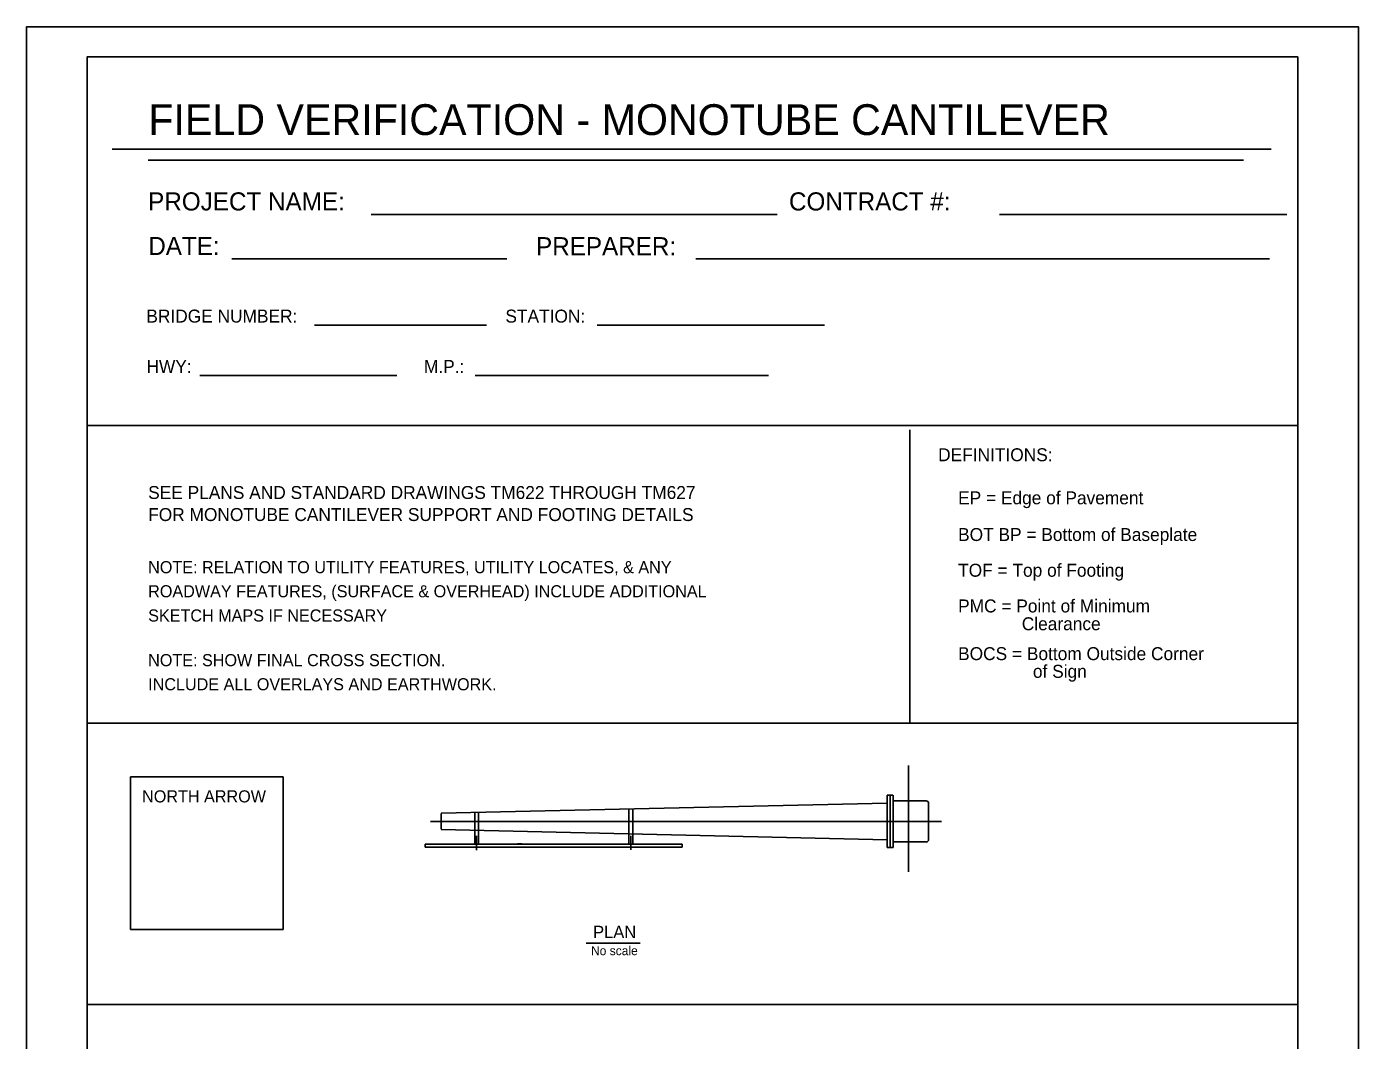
# Model space of a CAD drawing. Extents: x -99725 to -98625, y -100620 to -98920.
# Drawn here: x -99725 to -98625, y -99757 to -98920 of the extents above; entities that cross this region are included whole.
import ezdxf

# ---------------------------------------------------------------- set-up
doc = ezdxf.new("R2010")
doc.units = 0
for name, color, linetype in [('#plot_shape', 7, 'Continuous'), ('Level 11', 7, 'Continuous'), ('Level 50', 7, 'Continuous'), ('Level 51', 7, 'Continuous'), ('Level 53', 7, 'Continuous'), ('Level 55', 7, 'Continuous'), ('P_ODOT_PLAN_Border', 7, 'Continuous')]:
    doc.layers.add(name, color=color, linetype=linetype)

msp = doc.modelspace()

# ---------------------------------------------------------------- linework, layer by layer
at = {"layer": '#plot_shape'}
msp.add_lwpolyline([(-98625.4, -100619.9), (-98625.4, -98919.9), (-99725.4, -98919.9), (-99725.4, -100619.9)], close=True, dxfattribs=at)
at = {"layer": 'Level 11'}
for p, q in [((-99353.7, -99588.2), (-99353.7, -99600)), ((-99226.3, -99599.9), (-99226.3, -99588.2))]:
    msp.add_line(p, q, dxfattribs=at)
at = {"layer": 'Level 51'}
for p, q in [((-98697.3, -99021.2), (-99654.6, -99021.2)), ((-98720.2, -99030.1), (-99625, -99030.1)), ((-99105.5, -99075), (-99440.7, -99075)), ((-98684.6, -99075), (-98921.8, -99075)), ((-99328.8, -99111.6), (-99555.8, -99111.6)), ((-98698.9, -99111.6), (-99172.7, -99111.6)), ((-99345.5, -99166.3), (-99487.6, -99166.3)), ((-99066.4, -99166.3), (-99254, -99166.3)), ((-99419.6, -99207.9), (-99582.3, -99207.9)), ((-99112.7, -99207.9), (-99354.9, -99207.9)), ((-98997.1, -99618), (-98997.1, -99530)), ((-99639.7, -99539.4), (-99639.7, -99665.6)), ((-99639.7, -99539.4), (-99513.4, -99539.4)), ((-99513.4, -99665.6), (-99513.4, -99539.4)), ((-99014.7, -99597.9), (-99014.7, -99554.6)), ((-99014.7, -99554.7), (-99009.8, -99554.7)), ((-99012.2, -99597.9), (-99012.2, -99554.8)), ((-98982.5, -99559.3), (-99009.9, -99559.3)), ((-99009.6, -99597.9), (-99009.6, -99554.6)), ((-99383.1, -99569.4), (-99014.7, -99561.2)), ((-99383.1, -99582.8), (-99383.1, -99569.8)), ((-98980.4, -99591.2), (-98980.4, -99561.5)), ((-99391.9, -99576.3), (-98969.6, -99576.3)), ((-99388.4, -99576.3), (-99386.1, -99576.3)), ((-99383, -99583), (-99014.7, -99591.4)), ((-99009.9, -99593.3), (-98982.3, -99593.3)), ((-99014.7, -99597.9), (-99009.6, -99597.9)), ((-99513.4, -99665.6), (-99639.7, -99665.6)), ((-99263.2, -99677), (-99218.7, -99677))]:
    msp.add_line(p, q, dxfattribs=at)
for centre, start, end in [((-98982.5, -99561.5), 358.2964, 90.0382), ((-98982.5, -99591.2), 275.8113, 358.9306)]:
    msp.add_arc(centre, 2.16, start, end, dxfattribs=at)
at = {"layer": 'Level 53'}
for p, q in [((-99675.4, -99249.2), (-98675.4, -99249.2)), ((-98996, -99495.2), (-98996, -99252.8)), ((-99675.4, -99495.2), (-98675.4, -99495.2)), ((-99355.3, -99595.2), (-99355.3, -99568.8)), ((-99352.2, -99595.2), (-99352.2, -99568.7)), ((-99227.9, -99595.2), (-99227.9, -99565.9)), ((-99224.8, -99595.2), (-99224.8, -99565.9)), ((-99316.4, -99594.9), (-99319.8, -99594.9)), ((-99675.4, -99727.5), (-98675.4, -99727.5))]:
    msp.add_line(p, q, dxfattribs=at)
at = {"layer": 'Level 55'}
for p, q in [((-99396.2, -99595.2), (-99183.9, -99595.2)), ((-99396.2, -99597.5), (-99396.2, -99595.2)), ((-99396.2, -99597.5), (-99183.9, -99597.5)), ((-99183.9, -99597.5), (-99183.9, -99595.2))]:
    msp.add_line(p, q, dxfattribs=at)
at = {"layer": 'P_ODOT_PLAN_Border'}
msp.add_lwpolyline([(-98675.4, -100544.9), (-98675.4, -98944.9), (-99675.4, -98944.9), (-99675.4, -100544.9)], close=True, dxfattribs=at)

# ---------------------------------------------------------------- texts
at = {"layer": 'Level 50'}
for s, height, p in [('FIELD VERIFICATION - MONOTUBE CANTILEVER', 25.452, (-99624.9, -99009.4)), ('PROJECT NAME:', 14.972, (-99625, -99071.7)), ('CONTRACT #:', 14.972, (-99095.7, -99071.7)), ('DATE:', 14.97, (-99624.9, -99108.5)), ('PREPARER:', 14.97, (-99304.6, -99108.7)), ('BRIDGE NUMBER:', 10.694, (-99626.5, -99164.3)), ('STATION:', 10.69, (-99329.9, -99164.3)), ('HWY:', 10.69, (-99626.4, -99205.9)), ('M.P.:', 10.69, (-99397.2, -99205.9)), ('DEFINITIONS:', 10.694, (-98972.5, -99278.8)), ('SEE PLANS AND STANDARD DRAWINGS TM622 THROUGH TM627 ', 10.694, (-99625, -99310)), ('EP = Edge of Pavement', 10.694, (-98956, -99314.4)), ('FOR MONOTUBE CANTILEVER SUPPORT AND FOOTING DETAILS', 10.694, (-99625, -99328.2)), ('BOT BP = Bottom of Baseplate', 10.694, (-98956, -99344.7)), ('NOTE: RELATION TO UTILITY FEATURES, UTILITY LOCATES, & ANY ', 9.981, (-99625, -99371.3)), ('TOF = Top of Footing', 10.694, (-98956, -99374.2)), ('ROADWAY FEATURES, (SURFACE & OVERHEAD) INCLUDE ADDITIONAL ', 9.981, (-99625, -99391.2)), ('PMC = Point of Minimum', 10.694, (-98956, -99403.7)), ('SKETCH MAPS IF NECESSARY', 9.981, (-99625, -99411.2)), ('Clearance', 10.69, (-98903.4, -99418.4)), ('NOTE: SHOW FINAL CROSS SECTION.', 9.981, (-99625, -99448.1)), ('BOCS = Bottom Outside Corner ', 10.694, (-98956, -99443.1)), ('of Sign', 10.69, (-98894.2, -99457.7)), ('INCLUDE ALL OVERLAYS AND EARTHWORK.', 9.981, (-99625, -99468)), ('NORTH ARROW', 9.981, (-99630, -99560.6))]:
    msp.add_text(s, height=height, dxfattribs=at).set_placement(p)
at = {"layer": 'Level 51'}
for s, height, p in [('PLAN', 10.2, (-99257.5, -99672.7)), ('No scale', 7.42, (-99259.2, -99686.8))]:
    msp.add_text(s, height=height, dxfattribs=at).set_placement(p)

doc.saveas('drawing.dxf')
